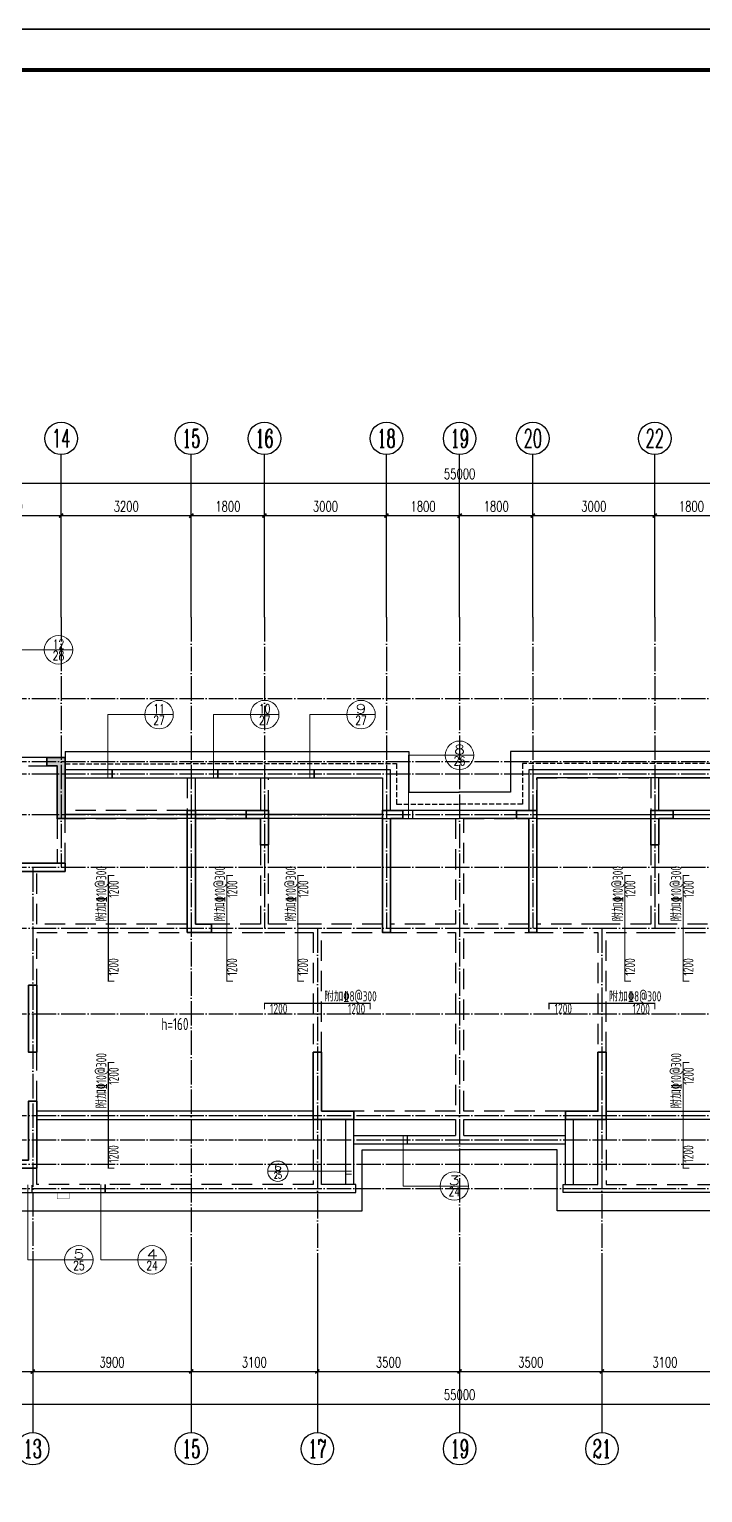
# Model space of a CAD drawing. Extents: x 393367 to 3005760, y 4998 to 826018.
# Drawn here: x 2509626 to 2526189, y 204368 to 240362 of the extents above; entities that cross this region are included whole.
import ezdxf
from ezdxf.enums import TextEntityAlignment as Align

# ---------------------------------------------------------------- set-up
doc = ezdxf.new("R2010")
doc.units = 0
doc.header["$LTSCALE"] = 1000
for name, pattern in [('#P_--_20B1_001_t3$0$DASH', [0.35, 0.25, -0.1]), ('DASHED', [0.75, 0.5, -0.25]), ('DOTE', [2.42, 2, -0.2, 0.02, -0.2]), ('虚线', [500, 300, -200])]:
    doc.linetypes.add(name, pattern=pattern)
doc.layers.get('0').update_dxf_attribs({"linetype": 'CONTINUOUS'})
doc.layers.get('Defpoints').update_dxf_attribs({"linetype": 'CONTINUOUS'})
for name, color, linetype in [('-TK', 7, 'CONTINUOUS'), ('AXIS', 3, 'CONTINUOUS'), ('AXIS_TEXT', 7, 'CONTINUOUS'), ('DOTE', 8, 'DOTE'), ('PUB_TEXT', 7, 'CONTINUOUS'), ('ROOF', 183, 'CONTINUOUS'), ('S-板负筋', 13, 'CONTINUOUS'), ('S-板负筋文字', 4, 'CONTINUOUS'), ('S-板负筋标注', 7, 'CONTINUOUS'), ('S-梁', 4, 'DASHED'), ('S-梁实线', 4, 'CONTINUOUS'), ('S-楼板文字', 7, 'CONTINUOUS'), ('S-砼墙', 150, 'CONTINUOUS'), ('S-砼墙填充', 251, 'CONTINUOUS'), ('看线', 251, 'CONTINUOUS')]:
    doc.layers.add(name, color=color, linetype=linetype)
doc.layers.add('DIM_IDEN', color=3, linetype='CONTINUOUS', lineweight=15)
doc.layers.add('砼梁虚线', color=4, linetype='虚线', lineweight=18)
doc.layers.add('yichutu', color=7, linetype='CONTINUOUS', true_color=0xffffff, plot=False)
doc.styles.add('_TCH_AXIS', font='COMPLEX', dxfattribs={"bigfont": 'GBCBIG'})
doc.styles.add('_TCH_DIM_T3', font='SIMPLEX', dxfattribs={"width": 0.705882, "bigfont": 'GBCBIG'})
doc.styles.add('_TCH_LABEL', font='COMPLEX', dxfattribs={"bigfont": 'GBCBIG'})
doc.styles.add('COMPLEX', font='COMPLEX')
doc.styles.add('TSSD_Rein', font='Tssdeng.shx', dxfattribs={"width": 0.7, "bigfont": 'hztxt.shx'})
doc.dimstyles.new('_TCH_ARCH&&100', dxfattribs={"dimtxt": 255, "dimasz": 100, "dimexe": 250, "dimexo": 300, "dimgap": 100, "dimtad": 1, "dimdec": 0, "dimzin": 0, "dimdsep": 46, "dimtxsty": '_TCH_DIM_T3', "dimblk": 'ARCHTICK', "dimcen": 0.09, "dimclrt": 7, "dimazin": 2, "dimtfac": 1, "dimtdec": 0, "dimtix": 1, "dimtmove": 2, "dimatfit": 3, "dimldrblk": 'ARCHTICK', "dimfxl": 1, "dimtolj": 1, "dimtzin": 0, "dimarcsym": 0})

# ---------------------------------------------------------------- blocks, each defined once
blk = doc.blocks.new('_ArchTick')
at = {"color": 0, "linetype": 'ByBlock', "const_width": 0.4}
blk.add_lwpolyline([(-0.5, -0.5), (0.5, 0.5)], dxfattribs=at)
blk = doc.blocks.new('*D3198')
at = {"layer": 'AXIS', "color": 0, "lineweight": -2}
for p, q in [((37700, 4500), (37700, 2050)), ((40800, 4500), (40800, 2050)), ((37700, 2300), (40800, 2300))]:
    blk.add_line(p, q, dxfattribs=at)
at = {"layer": 'Defpoints', "color": 0}
for p in [(37700, 4800), (40800, 4800), (40800, 2300)]:
    blk.add_point(p, dxfattribs=at)
at = {"layer": 'AXIS', "color": 0, "lineweight": -2, "xscale": 100, "yscale": 100, "zscale": 100, "rotation": 180}
blk.add_blockref('_ArchTick', (37700, 2300), dxfattribs=at)
at = {"layer": 'AXIS', "color": 0, "lineweight": -2, "xscale": 100, "yscale": 100, "zscale": 100}
blk.add_blockref('_ArchTick', (40800, 2300), dxfattribs=at)
at = {"layer": 'AXIS', "color": 7, "insert": (39250, 2527), "char_height": 255, "attachment_point": 5, "style": '_TCH_DIM_T3'}
blk.add_mtext('\\A1;3100', dxfattribs=at)
blk = doc.blocks.new('*D3199')
at = {"layer": 'AXIS', "color": 0, "lineweight": -2}
for p, q in [((34200, 4500), (34200, 2050)), ((37700, 4500), (37700, 2050)), ((34200, 2300), (37700, 2300))]:
    blk.add_line(p, q, dxfattribs=at)
at = {"layer": 'Defpoints', "color": 0}
for p in [(34200, 4800), (37700, 4800), (37700, 2300)]:
    blk.add_point(p, dxfattribs=at)
at = {"layer": 'AXIS', "color": 0, "lineweight": -2, "xscale": 100, "yscale": 100, "zscale": 100, "rotation": 180}
blk.add_blockref('_ArchTick', (34200, 2300), dxfattribs=at)
at = {"layer": 'AXIS', "color": 0, "lineweight": -2, "xscale": 100, "yscale": 100, "zscale": 100}
blk.add_blockref('_ArchTick', (37700, 2300), dxfattribs=at)
at = {"layer": 'AXIS', "color": 7, "insert": (35950, 2527), "char_height": 255, "attachment_point": 5, "style": '_TCH_DIM_T3'}
blk.add_mtext('\\A1;3500', dxfattribs=at)
blk = doc.blocks.new('*D3209')
at = {"layer": 'AXIS', "color": 0, "lineweight": -2}
for p, q in [((39000, 21150), (39000, 23600)), ((40800, 21150), (40800, 23600)), ((39000, 23350), (40800, 23350))]:
    blk.add_line(p, q, dxfattribs=at)
at = {"layer": 'Defpoints', "color": 0}
for p in [(40800, 23350), (39000, 20850), (40800, 20850)]:
    blk.add_point(p, dxfattribs=at)
at = {"layer": 'AXIS', "color": 0, "lineweight": -2, "xscale": 100, "yscale": 100, "zscale": 100, "rotation": 180}
blk.add_blockref('_ArchTick', (39000, 23350), dxfattribs=at)
at = {"layer": 'AXIS', "color": 0, "lineweight": -2, "xscale": 100, "yscale": 100, "zscale": 100}
blk.add_blockref('_ArchTick', (40800, 23350), dxfattribs=at)
at = {"layer": 'AXIS', "color": 7, "insert": (39900, 23577), "char_height": 255, "attachment_point": 5, "style": '_TCH_DIM_T3'}
blk.add_mtext('\\A1;1800', dxfattribs=at)
blk = doc.blocks.new('*D3210')
at = {"layer": 'AXIS', "color": 0, "lineweight": -2}
for p, q in [((36000, 21150), (36000, 23600)), ((39000, 21150), (39000, 23600)), ((36000, 23350), (39000, 23350))]:
    blk.add_line(p, q, dxfattribs=at)
at = {"layer": 'Defpoints', "color": 0}
for p in [(39000, 23350), (36000, 20850), (39000, 20850)]:
    blk.add_point(p, dxfattribs=at)
at = {"layer": 'AXIS', "color": 0, "lineweight": -2, "xscale": 100, "yscale": 100, "zscale": 100, "rotation": 180}
blk.add_blockref('_ArchTick', (36000, 23350), dxfattribs=at)
at = {"layer": 'AXIS', "color": 0, "lineweight": -2, "xscale": 100, "yscale": 100, "zscale": 100}
blk.add_blockref('_ArchTick', (39000, 23350), dxfattribs=at)
at = {"layer": 'AXIS', "color": 7, "insert": (37500, 23577), "char_height": 255, "attachment_point": 5, "style": '_TCH_DIM_T3'}
blk.add_mtext('\\A1;3000', dxfattribs=at)
blk = doc.blocks.new('*D3211')
at = {"layer": 'AXIS', "color": 0, "lineweight": -2}
for p, q in [((34200, 21150), (34200, 23600)), ((36000, 21150), (36000, 23600)), ((34200, 23350), (36000, 23350))]:
    blk.add_line(p, q, dxfattribs=at)
at = {"layer": 'Defpoints', "color": 0}
for p in [(36000, 23350), (34200, 20850), (36000, 20850)]:
    blk.add_point(p, dxfattribs=at)
at = {"layer": 'AXIS', "color": 0, "lineweight": -2, "xscale": 100, "yscale": 100, "zscale": 100, "rotation": 180}
blk.add_blockref('_ArchTick', (34200, 23350), dxfattribs=at)
at = {"layer": 'AXIS', "color": 0, "lineweight": -2, "xscale": 100, "yscale": 100, "zscale": 100}
blk.add_blockref('_ArchTick', (36000, 23350), dxfattribs=at)
at = {"layer": 'AXIS', "color": 7, "insert": (35100, 23577), "char_height": 255, "attachment_point": 5, "style": '_TCH_DIM_T3'}
blk.add_mtext('\\A1;1800', dxfattribs=at)
blk = doc.blocks.new('*D3243')
at = {"layer": 'AXIS', "color": 0, "lineweight": -2}
for p, q in [((20500, 4500), (20500, 2050)), ((23700, 4500), (23700, 2050)), ((20500, 2300), (23700, 2300))]:
    blk.add_line(p, q, dxfattribs=at)
at = {"layer": 'Defpoints', "color": 0}
for p in [(20500, 4800), (23700, 4800), (23700, 2300)]:
    blk.add_point(p, dxfattribs=at)
at = {"layer": 'AXIS', "color": 0, "lineweight": -2, "xscale": 100, "yscale": 100, "zscale": 100, "rotation": 180}
blk.add_blockref('_ArchTick', (20500, 2300), dxfattribs=at)
at = {"layer": 'AXIS', "color": 0, "lineweight": -2, "xscale": 100, "yscale": 100, "zscale": 100}
blk.add_blockref('_ArchTick', (23700, 2300), dxfattribs=at)
at = {"layer": 'AXIS', "color": 7, "insert": (22100, 2527), "char_height": 255, "attachment_point": 5, "style": '_TCH_DIM_T3'}
blk.add_mtext('\\A1;3200', dxfattribs=at)
blk = doc.blocks.new('*D3244')
at = {"layer": 'AXIS', "color": 0, "lineweight": -2}
for p, q in [((23700, 4500), (23700, 2050)), ((27600, 4500), (27600, 2050)), ((23700, 2300), (27600, 2300))]:
    blk.add_line(p, q, dxfattribs=at)
at = {"layer": 'Defpoints', "color": 0}
for p in [(23700, 4800), (27600, 4800), (27600, 2300)]:
    blk.add_point(p, dxfattribs=at)
at = {"layer": 'AXIS', "color": 0, "lineweight": -2, "xscale": 100, "yscale": 100, "zscale": 100, "rotation": 180}
blk.add_blockref('_ArchTick', (23700, 2300), dxfattribs=at)
at = {"layer": 'AXIS', "color": 0, "lineweight": -2, "xscale": 100, "yscale": 100, "zscale": 100}
blk.add_blockref('_ArchTick', (27600, 2300), dxfattribs=at)
at = {"layer": 'AXIS', "color": 7, "insert": (25650, 2527), "char_height": 255, "attachment_point": 5, "style": '_TCH_DIM_T3'}
blk.add_mtext('\\A1;3900', dxfattribs=at)
blk = doc.blocks.new('*D3245')
at = {"layer": 'AXIS', "color": 0, "lineweight": -2}
for p, q in [((27600, 4500), (27600, 2050)), ((30700, 4500), (30700, 2050)), ((27600, 2300), (30700, 2300))]:
    blk.add_line(p, q, dxfattribs=at)
at = {"layer": 'Defpoints', "color": 0}
for p in [(27600, 4800), (30700, 4800), (30700, 2300)]:
    blk.add_point(p, dxfattribs=at)
at = {"layer": 'AXIS', "color": 0, "lineweight": -2, "xscale": 100, "yscale": 100, "zscale": 100, "rotation": 180}
blk.add_blockref('_ArchTick', (27600, 2300), dxfattribs=at)
at = {"layer": 'AXIS', "color": 0, "lineweight": -2, "xscale": 100, "yscale": 100, "zscale": 100}
blk.add_blockref('_ArchTick', (30700, 2300), dxfattribs=at)
at = {"layer": 'AXIS', "color": 7, "insert": (29150, 2527), "char_height": 255, "attachment_point": 5, "style": '_TCH_DIM_T3'}
blk.add_mtext('\\A1;3100', dxfattribs=at)
blk = doc.blocks.new('*D3246')
at = {"layer": 'AXIS', "color": 0, "lineweight": -2}
for p, q in [((30700, 4500), (30700, 2050)), ((34200, 4500), (34200, 2050)), ((30700, 2300), (34200, 2300))]:
    blk.add_line(p, q, dxfattribs=at)
at = {"layer": 'Defpoints', "color": 0}
for p in [(30700, 4800), (34200, 4800), (34200, 2300)]:
    blk.add_point(p, dxfattribs=at)
at = {"layer": 'AXIS', "color": 0, "lineweight": -2, "xscale": 100, "yscale": 100, "zscale": 100, "rotation": 180}
blk.add_blockref('_ArchTick', (30700, 2300), dxfattribs=at)
at = {"layer": 'AXIS', "color": 0, "lineweight": -2, "xscale": 100, "yscale": 100, "zscale": 100}
blk.add_blockref('_ArchTick', (34200, 2300), dxfattribs=at)
at = {"layer": 'AXIS', "color": 7, "insert": (32450, 2527), "char_height": 255, "attachment_point": 5, "style": '_TCH_DIM_T3'}
blk.add_mtext('\\A1;3500', dxfattribs=at)
blk = doc.blocks.new('*D3247')
at = {"layer": 'AXIS', "color": 0, "lineweight": -2}
for p, q in [((6700, 4500), (6700, 1250)), ((61700, 4500), (61700, 1250)), ((6700, 1500), (61700, 1500))]:
    blk.add_line(p, q, dxfattribs=at)
at = {"layer": 'Defpoints', "color": 0}
for p in [(6700, 4800), (61700, 4800), (61700, 1500)]:
    blk.add_point(p, dxfattribs=at)
at = {"layer": 'AXIS', "color": 0, "lineweight": -2, "xscale": 100, "yscale": 100, "zscale": 100, "rotation": 180}
blk.add_blockref('_ArchTick', (6700, 1500), dxfattribs=at)
at = {"layer": 'AXIS', "color": 0, "lineweight": -2, "xscale": 100, "yscale": 100, "zscale": 100}
blk.add_blockref('_ArchTick', (61700, 1500), dxfattribs=at)
at = {"layer": 'AXIS', "color": 7, "insert": (34200, 1727), "char_height": 255, "attachment_point": 5, "style": '_TCH_DIM_T3'}
blk.add_mtext('\\A1;55000', dxfattribs=at)
blk = doc.blocks.new('*D3255')
at = {"layer": 'AXIS', "color": 0, "lineweight": -2}
for p, q in [((21900, 21150), (21900, 23600)), ((24400, 21150), (24400, 23600)), ((21900, 23350), (24400, 23350))]:
    blk.add_line(p, q, dxfattribs=at)
at = {"layer": 'Defpoints', "color": 0}
for p in [(24400, 23350), (21900, 20850), (24400, 20850)]:
    blk.add_point(p, dxfattribs=at)
at = {"layer": 'AXIS', "color": 0, "lineweight": -2, "xscale": 100, "yscale": 100, "zscale": 100, "rotation": 180}
blk.add_blockref('_ArchTick', (21900, 23350), dxfattribs=at)
at = {"layer": 'AXIS', "color": 0, "lineweight": -2, "xscale": 100, "yscale": 100, "zscale": 100}
blk.add_blockref('_ArchTick', (24400, 23350), dxfattribs=at)
at = {"layer": 'AXIS', "color": 7, "insert": (23150, 23577), "char_height": 255, "attachment_point": 5, "style": '_TCH_DIM_T3'}
blk.add_mtext('\\A1;2500', dxfattribs=at)
blk = doc.blocks.new('*D3256')
at = {"layer": 'AXIS', "color": 0, "lineweight": -2}
for p, q in [((24400, 21150), (24400, 23600)), ((27600, 21150), (27600, 23600)), ((24400, 23350), (27600, 23350))]:
    blk.add_line(p, q, dxfattribs=at)
at = {"layer": 'Defpoints', "color": 0}
for p in [(27600, 23350), (24400, 20850), (27600, 20850)]:
    blk.add_point(p, dxfattribs=at)
at = {"layer": 'AXIS', "color": 0, "lineweight": -2, "xscale": 100, "yscale": 100, "zscale": 100, "rotation": 180}
blk.add_blockref('_ArchTick', (24400, 23350), dxfattribs=at)
at = {"layer": 'AXIS', "color": 0, "lineweight": -2, "xscale": 100, "yscale": 100, "zscale": 100}
blk.add_blockref('_ArchTick', (27600, 23350), dxfattribs=at)
at = {"layer": 'AXIS', "color": 7, "insert": (26000, 23577), "char_height": 255, "attachment_point": 5, "style": '_TCH_DIM_T3'}
blk.add_mtext('\\A1;3200', dxfattribs=at)
blk = doc.blocks.new('*D3257')
at = {"layer": 'AXIS', "color": 0, "lineweight": -2}
for p, q in [((27600, 21150), (27600, 23600)), ((29400, 21150), (29400, 23600)), ((27600, 23350), (29400, 23350))]:
    blk.add_line(p, q, dxfattribs=at)
at = {"layer": 'Defpoints', "color": 0}
for p in [(29400, 23350), (27600, 20850), (29400, 20850)]:
    blk.add_point(p, dxfattribs=at)
at = {"layer": 'AXIS', "color": 0, "lineweight": -2, "xscale": 100, "yscale": 100, "zscale": 100, "rotation": 180}
blk.add_blockref('_ArchTick', (27600, 23350), dxfattribs=at)
at = {"layer": 'AXIS', "color": 0, "lineweight": -2, "xscale": 100, "yscale": 100, "zscale": 100}
blk.add_blockref('_ArchTick', (29400, 23350), dxfattribs=at)
at = {"layer": 'AXIS', "color": 7, "insert": (28500, 23577), "char_height": 255, "attachment_point": 5, "style": '_TCH_DIM_T3'}
blk.add_mtext('\\A1;1800', dxfattribs=at)
blk = doc.blocks.new('*D3258')
at = {"layer": 'AXIS', "color": 0, "lineweight": -2}
for p, q in [((29400, 21150), (29400, 23600)), ((32400, 21150), (32400, 23600)), ((29400, 23350), (32400, 23350))]:
    blk.add_line(p, q, dxfattribs=at)
at = {"layer": 'Defpoints', "color": 0}
for p in [(32400, 23350), (29400, 20850), (32400, 20850)]:
    blk.add_point(p, dxfattribs=at)
at = {"layer": 'AXIS', "color": 0, "lineweight": -2, "xscale": 100, "yscale": 100, "zscale": 100, "rotation": 180}
blk.add_blockref('_ArchTick', (29400, 23350), dxfattribs=at)
at = {"layer": 'AXIS', "color": 0, "lineweight": -2, "xscale": 100, "yscale": 100, "zscale": 100}
blk.add_blockref('_ArchTick', (32400, 23350), dxfattribs=at)
at = {"layer": 'AXIS', "color": 7, "insert": (30900, 23577), "char_height": 255, "attachment_point": 5, "style": '_TCH_DIM_T3'}
blk.add_mtext('\\A1;3000', dxfattribs=at)
blk = doc.blocks.new('*D3259')
at = {"layer": 'AXIS', "color": 0, "lineweight": -2}
for p, q in [((32400, 21150), (32400, 23600)), ((34200, 21150), (34200, 23600)), ((32400, 23350), (34200, 23350))]:
    blk.add_line(p, q, dxfattribs=at)
at = {"layer": 'Defpoints', "color": 0}
for p in [(34200, 23350), (32400, 20850), (34200, 20850)]:
    blk.add_point(p, dxfattribs=at)
at = {"layer": 'AXIS', "color": 0, "lineweight": -2, "xscale": 100, "yscale": 100, "zscale": 100, "rotation": 180}
blk.add_blockref('_ArchTick', (32400, 23350), dxfattribs=at)
at = {"layer": 'AXIS', "color": 0, "lineweight": -2, "xscale": 100, "yscale": 100, "zscale": 100}
blk.add_blockref('_ArchTick', (34200, 23350), dxfattribs=at)
at = {"layer": 'AXIS', "color": 7, "insert": (33300, 23577), "char_height": 255, "attachment_point": 5, "style": '_TCH_DIM_T3'}
blk.add_mtext('\\A1;1800', dxfattribs=at)
blk = doc.blocks.new('*D3260')
at = {"layer": 'AXIS', "color": 0, "lineweight": -2}
for p, q in [((6700, 21150), (6700, 24400)), ((6700, 24150), (61700, 24150)), ((61700, 21150), (61700, 24400))]:
    blk.add_line(p, q, dxfattribs=at)
at = {"layer": 'Defpoints', "color": 0}
for p in [(61700, 24150), (6700, 20850), (61700, 20850)]:
    blk.add_point(p, dxfattribs=at)
at = {"layer": 'AXIS', "color": 0, "lineweight": -2, "xscale": 100, "yscale": 100, "zscale": 100, "rotation": 180}
blk.add_blockref('_ArchTick', (6700, 24150), dxfattribs=at)
at = {"layer": 'AXIS', "color": 0, "lineweight": -2, "xscale": 100, "yscale": 100, "zscale": 100}
blk.add_blockref('_ArchTick', (61700, 24150), dxfattribs=at)
at = {"layer": 'AXIS', "color": 7, "insert": (34200, 24377), "char_height": 255, "attachment_point": 5, "style": '_TCH_DIM_T3'}
blk.add_mtext('\\A1;55000', dxfattribs=at)
blk = doc.blocks.new('_axiso')
blk.add_circle((0, 0), 0.5)
at = {"layer": 'AXIS_TEXT', "style": 'COMPLEX', "width": 1.041667}
blk.add_attdef('A', text='', height=0.56, dxfattribs=at).set_placement((-0.25, -0.28), (0.25, -0.28), align=Align.FIT)
blk = doc.blocks.new('A$C2BC4090B')
at = {"layer": 'S-砼墙填充'}
blk.add_hatch(color=142, dxfattribs=at).paths.add_polyline_path([(17800, 9200), (17800, 10700), (17350, 10700), (17350, 10500), (17600, 10500), (17600, 9200)])
at = {"layer": 'S-梁'}
for p, q in [((16150, 10500), (17350, 10500)), ((17800, 10200), (20800, 10200)), ((20800, 10200), (20800, 9400)), ((22800, 10200), (25600, 10200)), ((22800, 9400), (22800, 10200)), ((25600, 10200), (25600, 9400)), ((29400, 10200), (32200, 10200)), ((29400, 9400), (29400, 10200)), ((32200, 10200), (32200, 9400)), ((20800, 9400), (17800, 9400)), ((17600, 9200), (17600, 8100)), ((17800, 8100), (17800, 9200)), ((17800, 9200), (20800, 9200)), ((21000, 9200), (22250, 9200)), ((26100, 9200), (27400, 9200)), ((27400, 9200), (27400, 6600)), ((27600, 9200), (28900, 9200)), ((27600, 6600), (27600, 9200)), ((22600, 8550), (22600, 6600)), ((22800, 6600), (22800, 8550)), ((32200, 8550), (32200, 6600)), ((32400, 6600), (32400, 8550)), ((17100, 6600), (17100, 7900)), ((20800, 6600), (17100, 6600)), ((22600, 6600), (21400, 6600)), ((24000, 6600), (22800, 6600)), ((25600, 6600), (24000, 6600)), ((27400, 6600), (25800, 6600)), ((29200, 6600), (27600, 6600)), ((31000, 6600), (29400, 6600)), ((32200, 6600), (31000, 6600)), ((33600, 6600), (32400, 6600)), ((17100, 6400), (20800, 6400)), ((17100, 5000), (17100, 6400)), ((21400, 6400), (22700, 6400)), ((22700, 6400), (23900, 6400)), ((23900, 6400), (23900, 3450)), ((24100, 3450), (24100, 6400)), ((24100, 6400), (25700, 6400)), ((25700, 6400), (27400, 6400)), ((27400, 6400), (27400, 2000)), ((27600, 6400), (29300, 6400)), ((27600, 2000), (27600, 6400)), ((29300, 6400), (30900, 6400)), ((30900, 6400), (30900, 3450)), ((31100, 3450), (31100, 6400)), ((31100, 6400), (32300, 6400)), ((32300, 6400), (33600, 6400)), ((17100, 2250), (17100, 3450)), ((23900, 1800), (23900, 200)), ((27400, 2000), (24900, 2000)), ((27400, 1800), (27400, 1400)), ((30100, 2000), (27600, 2000)), ((27600, 1400), (27600, 1800)), ((31100, 1800), (31100, 200)), ((17100, 200), (17100, 600)), ((23900, 200), (17100, 200)), ((31100, 200), (37900, 200))]:
    blk.add_line(p, q, dxfattribs=at)
at = {"layer": 'S-梁实线'}
for p, q in [((17350, 10700), (16150, 10700)), ((20900, 10400), (17800, 10400)), ((22700, 10400), (20900, 10400)), ((21000, 9400), (21000, 10200)), ((21000, 10200), (22600, 10200)), ((22600, 10200), (22600, 9400)), ((25800, 10400), (22700, 10400)), ((25800, 9400), (25800, 10400)), ((32300, 10400), (29200, 10400)), ((29200, 10400), (29200, 9400)), ((34100, 10400), (32300, 10400)), ((32400, 10200), (34000, 10200)), ((32400, 9400), (32400, 10200)), ((22250, 9400), (21000, 9400)), ((27500, 9400), (26100, 9400)), ((28900, 9400), (27500, 9400)), ((34000, 9400), (32750, 9400)), ((24100, 200), (24100, 1800)), ((24700, 200), (24700, 1800)), ((24900, 1800), (27400, 1800)), ((24900, 200), (24900, 1800)), ((27500, 1800), (27500, 1800)), ((27600, 1800), (30100, 1800)), ((30100, 200), (30100, 1800)), ((30300, 200), (30300, 1800)), ((30900, 200), (30900, 1800)), ((24900, 1400), (27400, 1400)), ((24900, 1200), (30100, 1200)), ((27600, 1400), (30100, 1400)), ((24950, 200), (24100, 200)), ((24950, 0), (24950, 200)), ((30050, 200), (30900, 200)), ((30050, 0), (30050, 200)), ((3600, 0), (24950, 0)), ((51400, 0), (30050, 0))]:
    blk.add_line(p, q, dxfattribs=at)
at = {"layer": 'S-梁实线', "color": 6}
for p, q in [((23900, 2000), (17100, 2000)), ((17100, 1800), (23900, 1800)), ((31100, 2000), (37900, 2000)), ((37900, 1800), (31100, 1800))]:
    blk.add_line(p, q, dxfattribs=at)
at = {"layer": 'S-砼墙', "color": 150, "lineweight": 35}
for points in [[(17800, 9200), (17800, 10700), (17350, 10700), (17350, 10500), (17600, 10500), (17600, 9200)], [(21000, 6600), (21000, 9400), (20800, 9400), (20800, 6400), (21400, 6400), (21400, 6600)], [(22800, 8550), (22800, 9400), (22250, 9400), (22250, 9200), (22600, 9200), (22600, 8550)], [(25800, 6400), (25800, 9200), (26100, 9200), (26100, 9400), (25600, 9400), (25600, 6400)], [(29400, 6400), (29400, 9400), (28900, 9400), (28900, 9200), (29200, 9200), (29200, 6400)], [(32400, 8550), (32400, 9200), (32750, 9200), (32750, 9400), (32200, 9400), (32200, 8550)], [(17800, 7900), (17800, 8100), (15300, 8100), (15300, 8500), (15100, 8500), (15100, 7900)], [(17100, 3450), (17100, 5100), (16900, 5100), (16900, 3450)], [(24100, 2000), (24100, 3450), (23900, 3450), (23900, 1800), (24900, 1800), (24900, 2000)], [(31100, 1800), (31100, 3450), (30900, 3450), (30900, 2000), (30100, 2000), (30100, 1800)], [(17100, 600), (17100, 2250), (16900, 2250), (16900, 800), (16100, 800), (16100, 600)]]:
    blk.add_lwpolyline(points, close=True, dxfattribs=at)
at = {"layer": '砼梁虚线', "lineweight": 18}
blk.add_line((32750, 9200), (34000, 9200), dxfattribs=at)
blk = doc.blocks.new('A$C6AE26E67')
at = {"color": 30, "const_width": 8}
blk.add_lwpolyline([(18500, 450), (18500, 300), (18200, 300), (18200, 450)], dxfattribs=at)
at = {"layer": 'ROOF', "ltscale": 0.8}
for p, q in [((18400, 11299), (18400, 11150)), ((26200, 9750), (18400, 9750)), ((30000, 9750), (37800, 9750)), ((26200, 9650), (18400, 9650)), ((30000, 9650), (37800, 9650))]:
    blk.add_line(p, q, dxfattribs=at)
for points in [[(18400, 11299), (26850, 11300), (26850, 10300), (28100, 10300)], [(37800, 11299), (29350, 11300), (29350, 10300), (28100, 10300)], [(18400, 10649), (26200, 10650), (26200, 9750)], [(37800, 10649), (30000, 10650), (30000, 9750)], [(26200, 9650), (28100, 9650)], [(30000, 9650), (28100, 9650)]]:
    blk.add_lwpolyline(points, dxfattribs=at)
at = {"layer": '看线', "color": 202, "linetype": '#P_--_20B1_001_t3$0$DASH', "ltscale": 0.5}
for points in [[(18400, 10999), (26550, 11000), (26550, 10000), (28100, 10000)], [(37800, 10999), (29650, 11000), (29650, 10000), (28100, 10000)]]:
    blk.add_lwpolyline(points, dxfattribs=at)
at = {"layer": '看线', "color": 201}
for points in [[(3100, 1200), (3100, 0), (25700, 0), (25700, 1500), (28100, 1500)], [(53100, 1200), (53100, 0), (30500, 0), (30500, 1500), (28100, 1500)]]:
    blk.add_lwpolyline(points, dxfattribs=at)
blk = doc.blocks.new('A$C23552573')
at = {"layer": 'DIM_IDEN', "color": 150}
for p, q in [((12532, 15353), (11832, 15353)), ((13441, 15353), (12532, 15353)), ((13441, 12505), (13441, 15353)), ((15677, 15353), (16586, 15353)), ((15677, 14055), (15677, 15353)), ((17286, 15353), (16586, 15353)), ((18591, 15353), (19500, 15353)), ((18591, 12505), (18591, 15353)), ((20200, 15353), (19500, 15353)), ((2316, 14514), (2316, 14155)), ((5090, 13761), (4390, 13761)), ((5999, 13761), (5090, 13761)), ((5999, 12205), (5999, 13761)), ((7459, 13761), (6759, 13761)), ((8368, 13761), (7459, 13761)), ((8368, 12205), (8368, 13761)), ((10058, 13761), (9358, 13761)), ((10967, 13761), (10058, 13761)), ((10967, 12205), (10967, 13761)), ((21065, 13761), (21974, 13761)), ((21065, 12205), (21065, 13761)), ((22674, 13761), (21974, 13761)), ((23663, 13761), (24572, 13761)), ((23663, 12205), (23663, 13761)), ((25272, 13761), (24572, 13761)), ((26033, 13761), (26942, 13761)), ((26033, 12205), (26033, 13761)), ((27642, 13761), (26942, 13761)), ((2669, 12761), (1969, 12761)), ((3578, 12761), (2669, 12761)), ((3578, 11205), (3578, 12761)), ((28454, 12761), (29363, 12761)), ((28454, 11205), (28454, 12761)), ((30063, 12761), (29363, 12761)), ((3706, 3405), (3706, 2166)), ((28326, 3405), (28326, 2166)), ((4973, 2530), (5420, 2530)), ((5420, 2530), (6536, 2530)), ((7036, 2530), (6536, 2530)), ((25496, 2530), (24996, 2530)), ((26612, 2530), (25496, 2530)), ((27059, 2530), (26612, 2530)), ((2797, 2166), (2097, 2166)), ((3706, 2166), (2797, 2166)), ((11139, 2205), (11139, 350)), ((12962, 2195), (12962, 350)), ((14983, 2205), (14983, 350)), ((17049, 2205), (17049, 350)), ((19092, 2195), (19092, 350)), ((20893, 2205), (20893, 350)), ((28326, 2166), (29235, 2166)), ((29935, 2166), (29235, 2166)), ((10230, 350), (9530, 350)), ((11139, 350), (10230, 350)), ((12053, 350), (11353, 350)), ((12962, 350), (12053, 350)), ((14073, 350), (13373, 350)), ((14983, 350), (14073, 350)), ((17049, 350), (17958, 350)), ((18658, 350), (17958, 350)), ((19092, 350), (20001, 350)), ((20701, 350), (20001, 350)), ((20893, 350), (21802, 350)), ((22502, 350), (21802, 350))]:
    blk.add_line(p, q, dxfattribs=at)
for points, const_width in [([(15782, 14055), (15782, 14255)], 35), ([(13336, 12505), (13336, 12705)], 35), ([(18696, 12505), (18696, 12705)], 35), ([(5894, 12205), (5894, 12405)], 35), ([(8263, 12205), (8263, 12405)], 35), ([(10862, 12205), (10862, 12405)], 35), ([(21170, 12205), (21170, 12405)], 35), ([(23768, 12205), (23768, 12405)], 35), ([(26138, 12205), (26138, 12405)], 35), ([(3473, 11205), (3473, 11405)], 35), ([(28559, 11205), (28559, 11405)], 35), ([(3601, 3405), (3601, 3205)], 35), ([(28431, 3405), (28431, 3205)], 35), ([(4973, 2455), (5116, 2455)], 25), ([(11034, 2205), (11034, 2005)], 35), ([(12857, 2195), (12857, 1995)], 35), ([(14878, 2205), (14878, 2005)], 35), ([(17154, 2205), (17154, 2005)], 35), ([(19197, 2195), (19197, 1995)], 35), ([(20998, 2205), (20998, 2005)], 35), ([(27059, 2455), (26916, 2455)], 25)]:
    blk.add_lwpolyline(points, dxfattribs=dict(at, const_width=const_width))
for centre, radius in [((12182, 15353), 350), ((16936, 15353), 350), ((19850, 15353), 350), ((4740, 13761), 350), ((7109, 13761), 350), ((9708, 13761), 350), ((22324, 13761), 350), ((24922, 13761), 350), ((27292, 13761), 350), ((2319, 12761), 350), ((29713, 12761), 350), ((6786, 2530), 250), ((25246, 2530), 250), ((2447, 2166), 350), ((29585, 2166), 350), ((9880, 350), 350), ((11703, 350), 350), ((13723, 350), 350), ((18308, 350), 350), ((20351, 350), 350), ((22152, 350), 350)]:
    blk.add_circle(centre, radius, dxfattribs=at)
at = {"layer": 'PUB_TEXT', "style": '_TCH_LABEL'}
for s, height, width, p, p2 in [('12', 225.4, 0.905172, (12041, 15381), (12323, 15381)), ('13', 225.4, 0.905172, (16795, 15381), (17077, 15381)), ('12', 225.4, 0.905172, (19709, 15381), (19991, 15381)), ('28', 225.4, 0.772059, (12041, 15100), (12323, 15100)), ('28', 225.4, 0.772059, (16795, 15100), (17077, 15100)), ('28', 225.4, 0.772059, (19709, 15100), (19991, 15100)), ('27', 225.4, 0.772059, (4599, 13508), (4880, 13508)), ('9', 225, 1.875, (4599, 13790), (4880, 13790)), ('27', 225.4, 0.772059, (6969, 13508), (7250, 13508)), ('10', 225.4, 0.905172, (6969, 13790), (7250, 13790)), ('27', 225.4, 0.772059, (9567, 13508), (9849, 13508)), ('11', 225.4, 1.09375, (9567, 13790), (9849, 13790)), ('27', 225.4, 0.772059, (22183, 13508), (22465, 13508)), ('11', 225.4, 1.09375, (22183, 13790), (22465, 13790)), ('27', 225.4, 0.772059, (24782, 13508), (25063, 13508)), ('10', 225.4, 0.905172, (24782, 13790), (25063, 13790)), ('27', 225.4, 0.772059, (27151, 13508), (27433, 13508)), ('9', 225, 1.875, (27151, 13790), (27433, 13790)), ('7', 225, 1.875, (2178, 12790), (2460, 12790)), ('8', 225, 1.875, (29572, 12790), (29854, 12790)), ('26', 225.4, 0.772059, (2178, 12508), (2460, 12508)), ('26', 225.4, 0.772059, (29572, 12508), (29854, 12508)), ('6', 161, 1.875, (6686, 2550), (6887, 2550)), ('6', 161, 1.875, (25145, 2550), (25346, 2550)), ('1', 225, 2.916667, (2306, 2194), (2588, 2194)), ('25', 161, 0.772059, (6686, 2349), (6887, 2349)), ('25', 161, 0.772059, (25145, 2349), (25346, 2349)), ('3', 225, 1.875, (29444, 2194), (29726, 2194)), ('23', 225.4, 0.772059, (2306, 1913), (2588, 1913)), ('24', 225.4, 0.729167, (29444, 1913), (29726, 1913)), ('4', 225, 1.640625, (9739, 378), (10021, 378)), ('5', 225, 1.875, (11562, 378), (11843, 378)), ('2', 225, 1.875, (13583, 378), (13864, 378)), ('2', 225, 1.875, (18167, 378), (18449, 378)), ('5', 225, 1.875, (20210, 378), (20492, 378)), ('4', 225, 1.640625, (22011, 378), (22293, 378)), ('24', 225.4, 0.729167, (9739, 96), (10021, 96)), ('25', 225.4, 0.772059, (11562, 96), (11843, 96)), ('23', 225.4, 0.772059, (13583, 96), (13864, 96)), ('23', 225.4, 0.772059, (18167, 96), (18449, 96)), ('25', 225.4, 0.772059, (20210, 96), (20492, 96)), ('24', 225.4, 0.729167, (22011, 96), (22293, 96))]:
    blk.add_text(s, height=height, dxfattribs=dict(at, width=width)).set_placement(p, p2, align=Align.FIT)
blk = doc.blocks.new('A1')
blk.add_lwpolyline([(0, 59400), (0, 0), (84100, 0), (84100, 59400)], close=True)
at = {"const_width": 100}
blk.add_lwpolyline([(2500, 58400), (2500, 1000), (83100, 1000), (83100, 58400)], close=True, dxfattribs=at)
blk = doc.blocks.new('yct-841-594-84100-59400-100-1000')
at = {"layer": 'yichutu', "color": 7, "true_color": 0xffffff}
blk.add_lwpolyline([(0, 0), (0, 59400), (84100, 59400), (84100, 0)], close=True, dxfattribs=at)
blk = doc.blocks.new('A$C427E36F2')
at = {"layer": 'AXIS'}
for p, q in [((24400, 20850), (24400, 24850)), ((27600, 20850), (27600, 24850)), ((29400, 20850), (29400, 24850)), ((32400, 20850), (32400, 24850)), ((34200, 20850), (34200, 24850)), ((36000, 20850), (36000, 24850)), ((39000, 20850), (39000, 24850)), ((23700, 4800), (23700, 800)), ((27600, 4800), (27600, 800)), ((30700, 4800), (30700, 800)), ((34200, 4800), (34200, 800)), ((37700, 4800), (37700, 800))]:
    blk.add_line(p, q, dxfattribs=at)
at = {"layer": 'DOTE', "linetype": 'DOTE', "ltscale": 0.3}
for p, q in [((24400, 20850), (24400, 14700)), ((27600, 20850), (27600, 4800)), ((29400, 20850), (29400, 13200)), ((32400, 20850), (32400, 13200)), ((34200, 20850), (34200, 4800)), ((36000, 20850), (36000, 13200)), ((39000, 20850), (39000, 13200)), ((4800, 18850), (63600, 18850)), ((4800, 17300), (63600, 17300)), ((4800, 17000), (63600, 17000)), ((4800, 16000), (63600, 16000)), ((4800, 14700), (63600, 14700)), ((23700, 14700), (23700, 4800)), ((4800, 13200), (63600, 13200)), ((30700, 13200), (30700, 4800)), ((37700, 13200), (37700, 4800)), ((4800, 11100), (63600, 11100)), ((4800, 8600), (63600, 8600)), ((4800, 8000), (63600, 8000)), ((4800, 7400), (63600, 7400)), ((4800, 6800), (63600, 6800))]:
    blk.add_line(p, q, dxfattribs=at)
at = {"layer": 'AXIS'}
ref = blk.add_blockref('_axiso', (24400, 25250), dxfattribs=dict(at, xscale=800, yscale=800, zscale=800))
ref.add_attrib('A', '14', dxfattribs={"layer": 'AXIS_TEXT', "height": 452.55, "style": '_TCH_AXIS', "width": 0.677419}).set_placement((24173.7, 25023.7), (24626.3, 25023.7), align=Align.FIT)
ref = blk.add_blockref('_axiso', (27600, 25250), dxfattribs=dict(at, xscale=800, yscale=800, zscale=800))
ref.add_attrib('A', '15', dxfattribs={"layer": 'AXIS_TEXT', "height": 452.55, "style": '_TCH_AXIS', "width": 0.724138}).set_placement((27373.7, 25023.7), (27826.3, 25023.7), align=Align.FIT)
ref = blk.add_blockref('_axiso', (29400, 25250), dxfattribs=dict(at, xscale=800, yscale=800, zscale=800))
ref.add_attrib('A', '16', dxfattribs={"layer": 'AXIS_TEXT', "height": 452.55, "style": '_TCH_AXIS', "width": 0.724138}).set_placement((29173.7, 25023.7), (29626.3, 25023.7), align=Align.FIT)
ref = blk.add_blockref('_axiso', (32400, 25250), dxfattribs=dict(at, xscale=800, yscale=800, zscale=800))
ref.add_attrib('A', '18', dxfattribs={"layer": 'AXIS_TEXT', "height": 452.55, "style": '_TCH_AXIS', "width": 0.724138}).set_placement((32173.7, 25023.7), (32626.3, 25023.7), align=Align.FIT)
ref = blk.add_blockref('_axiso', (34200, 25250), dxfattribs=dict(at, xscale=800, yscale=800, zscale=800))
ref.add_attrib('A', '19', dxfattribs={"layer": 'AXIS_TEXT', "height": 452.55, "style": '_TCH_AXIS', "width": 0.724138}).set_placement((33973.7, 25023.7), (34426.3, 25023.7), align=Align.FIT)
ref = blk.add_blockref('_axiso', (36000, 25250), dxfattribs=dict(at, xscale=800, yscale=800, zscale=800))
ref.add_attrib('A', '20', dxfattribs={"layer": 'AXIS_TEXT', "height": 452.55, "style": '_TCH_AXIS', "width": 0.617647}).set_placement((35773.7, 25023.7), (36226.3, 25023.7), align=Align.FIT)
ref = blk.add_blockref('_axiso', (39000, 25250), dxfattribs=dict(at, xscale=800, yscale=800, zscale=800))
ref.add_attrib('A', '22', dxfattribs={"layer": 'AXIS_TEXT', "height": 452.55, "style": '_TCH_AXIS', "width": 0.617647}).set_placement((38773.7, 25023.7), (39226.3, 25023.7), align=Align.FIT)
ref = blk.add_blockref('_axiso', (23700, 400), dxfattribs=dict(at, xscale=800, yscale=800, zscale=800))
ref.add_attrib('A', '13', dxfattribs={"layer": 'AXIS_TEXT', "height": 452.55, "style": '_TCH_AXIS', "width": 0.724138}).set_placement((23473.7, 173.7), (23926.3, 173.7), align=Align.FIT)
ref = blk.add_blockref('_axiso', (27600, 400), dxfattribs=dict(at, xscale=800, yscale=800, zscale=800))
ref.add_attrib('A', '15', dxfattribs={"layer": 'AXIS_TEXT', "height": 452.55, "style": '_TCH_AXIS', "width": 0.724138}).set_placement((27373.7, 173.7), (27826.3, 173.7), align=Align.FIT)
ref = blk.add_blockref('_axiso', (30700, 400), dxfattribs=dict(at, xscale=800, yscale=800, zscale=800))
ref.add_attrib('A', '17', dxfattribs={"layer": 'AXIS_TEXT', "height": 452.55, "style": '_TCH_AXIS', "width": 0.724138}).set_placement((30473.7, 173.7), (30926.3, 173.7), align=Align.FIT)
ref = blk.add_blockref('_axiso', (34200, 400), dxfattribs=dict(at, xscale=800, yscale=800, zscale=800))
ref.add_attrib('A', '19', dxfattribs={"layer": 'AXIS_TEXT', "height": 452.55, "style": '_TCH_AXIS', "width": 0.724138}).set_placement((33973.7, 173.7), (34426.3, 173.7), align=Align.FIT)
ref = blk.add_blockref('_axiso', (37700, 400), dxfattribs=dict(at, xscale=800, yscale=800, zscale=800))
ref.add_attrib('A', '21', dxfattribs={"layer": 'AXIS_TEXT', "height": 452.55, "style": '_TCH_AXIS', "width": 0.724138}).set_placement((37473.7, 173.7), (37926.3, 173.7), align=Align.FIT)
for p1, p2, distance, picture, middle in [((6700, 20850), (61700, 20850), 3300, '*D3260', (34200, 24377.5)), ((21900, 20850), (24400, 20850), 2500, '*D3255', (23150, 23577.5)), ((24400, 20850), (27600, 20850), 2500, '*D3256', (26000, 23577.5)), ((27600, 20850), (29400, 20850), 2500, '*D3257', (28500, 23577.5)), ((29400, 20850), (32400, 20850), 2500, '*D3258', (30900, 23577.5)), ((32400, 20850), (34200, 20850), 2500, '*D3259', (33300, 23577.5)), ((34200, 20850), (36000, 20850), 2500, '*D3211', (35100, 23577.5)), ((36000, 20850), (39000, 20850), 2500, '*D3210', (37500, 23577.5)), ((39000, 20850), (40800, 20850), 2500, '*D3209', (39900, 23577.5)), ((6700, 4800), (61700, 4800), -3300, '*D3247', (34200, 1727.5)), ((20500, 4800), (23700, 4800), -2500, '*D3243', (22100, 2527.5)), ((23700, 4800), (27600, 4800), -2500, '*D3244', (25650, 2527.5)), ((27600, 4800), (30700, 4800), -2500, '*D3245', (29150, 2527.5)), ((30700, 4800), (34200, 4800), -2500, '*D3246', (32450, 2527.5)), ((34200, 4800), (37700, 4800), -2500, '*D3199', (35950, 2527.5)), ((37700, 4800), (40800, 4800), -2500, '*D3198', (39250, 2527.5))]:
    dim = blk.add_aligned_dim(p1=p1, p2=p2, distance=distance, dimstyle='_TCH_ARCH&&100', dxfattribs=at)
    dim.commit()
    dim.dimension.update_dxf_attribs({"geometry": picture, "text_midpoint": middle})

msp = doc.modelspace()

# ---------------------------------------------------------------- linework, layer by layer
at = {"layer": 'S-板负筋', "const_width": 30}
for points in [[(2511719.33749, 216950.17164), (2511569.33749, 216950.17164), (2511569.33749, 219550.17164), (2511719.33749, 219550.17164)], [(2514636.08422, 216950.17164), (2514486.08422, 216950.17164), (2514486.08422, 219550.17164), (2514636.08422, 219550.17164)], [(2516381.13949, 216950.17164), (2516231.13949, 216950.17164), (2516231.13949, 219550.17164), (2516381.13949, 219550.17164)], [(2524423.44547, 216950.17164), (2524273.44547, 216950.17164), (2524273.44547, 219550.17164), (2524423.44547, 219550.17164)], [(2525858.46553, 216950.17164), (2525708.46553, 216950.17164), (2525708.46553, 219550.17164), (2525858.46553, 219550.17164)], [(2515410.62109, 216254.73652), (2515410.62109, 216404.73652), (2518010.62109, 216404.73652), (2518010.62109, 216254.73652)], [(2522410.62109, 216254.73652), (2522410.62109, 216404.73652), (2525010.62109, 216404.73652), (2525010.62109, 216254.73652)], [(2511719.33749, 212350.17164), (2511569.33749, 212350.17164), (2511569.33749, 214950.17164), (2511719.33749, 214950.17164)], [(2525858.46553, 212350.17164), (2525708.46553, 212350.17164), (2525708.46553, 214950.17164), (2525858.46553, 214950.17164)]]:
    msp.add_lwpolyline(points, dxfattribs=at)

# ---------------------------------------------------------------- block references
at = {"layer": '-TK'}
msp.add_blockref('A1', (2480869.24175, 180962.12225), dxfattribs=at)
msp.add_blockref('A$C427E36F2', (2486010.61679, 205050.17205))
at = {"layer": 'DIM_IDEN'}
for name, p in [('A$C23552573', (2490494.70898, 209745.5479)), ('A$C6AE26E67', (2492110.63578, 211300.1568))]:
    msp.add_blockref(name, p, dxfattribs=at)
at = {"layer": 'DOTE'}
msp.add_blockref('A$C2BC4090B', (2492710.61754, 211750.17227), dxfattribs=at)
at = {"layer": 'yichutu'}
msp.add_blockref('yct-841-594-84100-59400-100-1000', (2480869.24175, 180962.12225), dxfattribs=at)

# ---------------------------------------------------------------- texts
at = {"layer": 'S-板负筋文字', "style": 'TSSD_Rein', "width": 0.7}
for p in [(2511521.48772, 218417.8966), (2514438.23445, 218417.8966), (2516183.28971, 218417.8966), (2524225.59569, 218417.8966), (2525660.61576, 218417.8966), (2511521.48772, 213817.8966), (2525660.61576, 213817.8966)]:
    msp.add_text('附加%%13210@300', height=250, rotation=90, dxfattribs=at).set_placement(p)
for p in [(2516878.34604, 216452.58629), (2523878.34604, 216452.58629)]:
    msp.add_text('附加%%1328@300', height=250, dxfattribs=at).set_placement(p)
at = {"layer": 'S-板负筋标注', "style": 'TSSD_Rein', "width": 0.7}
for p in [(2511578.81445, 219216.37541), (2514495.56118, 219216.37541), (2516240.61644, 219216.37541), (2524282.92242, 219216.3754), (2525717.94249, 219216.3754), (2511572.36634, 217300.51086), (2514489.11307, 217300.51086), (2516234.16834, 217300.51086), (2524276.47432, 217300.51085), (2525711.49438, 217300.51085), (2511578.81445, 214616.37541), (2525717.94249, 214616.3754), (2511572.36634, 212700.51086), (2525711.49438, 212700.51085)]:
    msp.add_text('1200', height=250, rotation=90, dxfattribs=at).set_placement(p, align=Align.TOP_CENTER)
for p in [(2515760.9603, 216401.70767), (2517676.82485, 216395.25957), (2522760.9603, 216401.70767), (2524676.82485, 216395.25957)]:
    msp.add_text('1200', height=250, dxfattribs=at).set_placement(p, align=Align.TOP_CENTER)
at = {"layer": 'S-楼板文字', "style": 'TSSD_Rein', "width": 0.7}
msp.add_text('h=160', height=300, dxfattribs=at).set_placement((2512875.44594, 215745.84648))

doc.saveas('drawing.dxf')
